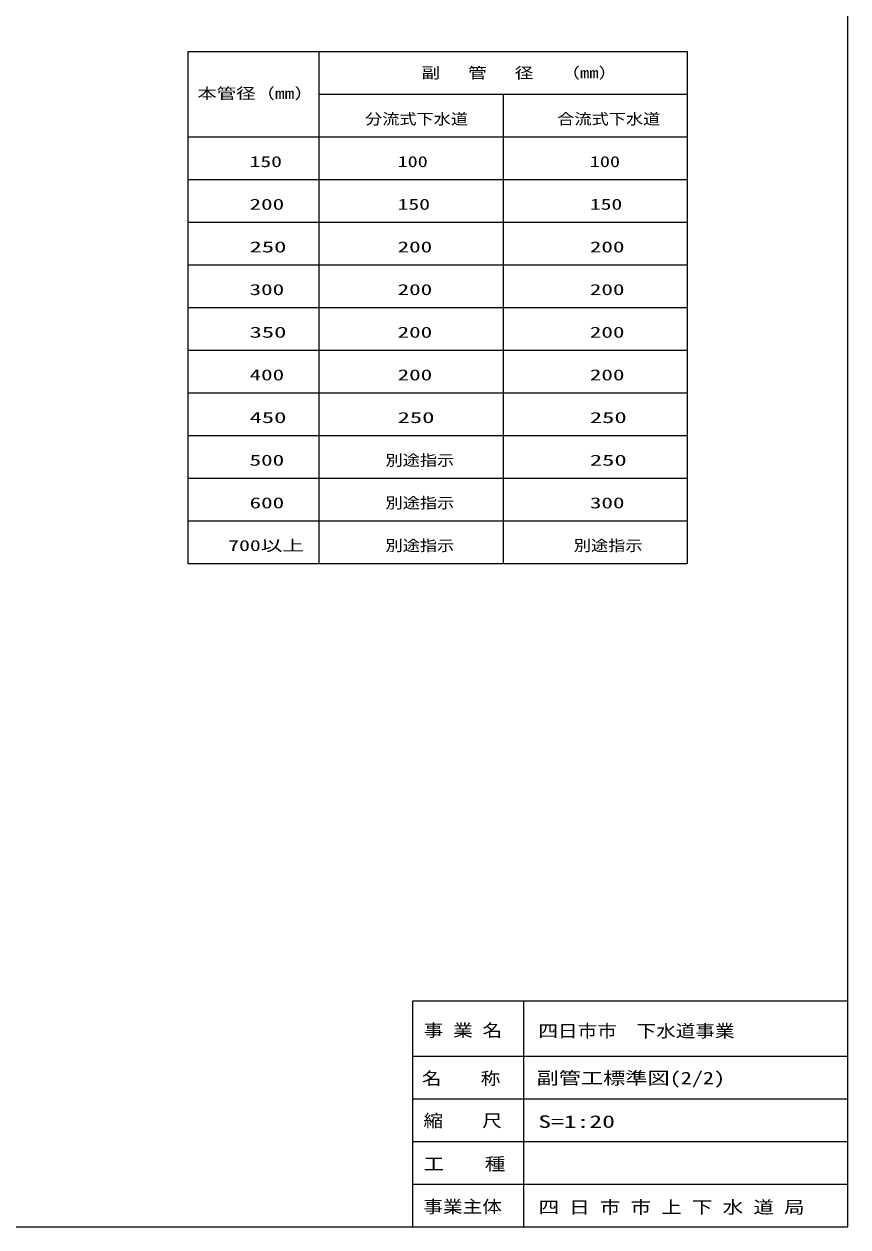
# Model space of a CAD drawing. Units: millimetres on the paper. Extents: x -390 to 406, y -282 to 282.
# Drawn here: x 212.4 to 405.5, y -282 to 0 of the extents above; entities that cross this region are included whole.
import ezdxf
from ezdxf.enums import TextEntityAlignment as Align

# ---------------------------------------------------------------- set-up
doc = ezdxf.new("R2010")
doc.units = ezdxf.units.MM
for name, color, linetype, lineweight in [('0-3__0-3__F-2_', 7, 'Continuous', 18), ('0-A__0-1__1-0_陣へようこそ', 7, 'Continuous', 18), ('0-C__0-7__0-7_選定表', 7, 'Continuous', 18)]:
    doc.layers.add(name, color=color, linetype=linetype, lineweight=lineweight)
doc.layers.add('0-4__0-4__0-6_寸法線2', color=7, linetype='Continuous')
doc.layers.add('0-B__0-6__0-6_寸法線2', color=7, linetype='Continuous')
doc.styles.add('ＭＳ ゴシック', font='')
doc.styles.get('ＭＳ ゴシック').set_extended_font_data('MS Gothic')

msp = doc.modelspace()

# ---------------------------------------------------------------- linework, layer by layer
at = {"layer": '0-3__0-3__F-2_'}
msp.add_lwpolyline([(405.5, 282), (-390.5, 282), (-390.5, -282), (405.5, -282)], close=True, dxfattribs=at)
at = {"layer": '0-A__0-1__1-0_陣へようこそ'}
for p, q in [((303.5, -282), (303.5, -229)), ((303.5, -229), (405.5, -229)), ((329.5, -229), (329.5, -252)), ((405.5, -282), (405.5, -229)), ((303.5, -242), (405.5, -242)), ((303.5, -252), (405.5, -252)), ((329.5, -252), (329.5, -282)), ((303.5, -262), (405.5, -262)), ((303.5, -272), (405.5, -272)), ((303.5, -282), (405.5, -282))]:
    msp.add_line(p, q, dxfattribs=at)
at = {"layer": '0-C__0-7__0-7_選定表'}
for p, q in [((250.813, -6.426), (250.813, -14.426)), ((281.504, -6.426), (281.504, -126.426)), ((367.813, -6.426), (367.813, -126.426)), ((250.813, -14.426), (250.813, -22.426)), ((281.504, -16.426), (367.813, -16.426)), ((324.659, -16.426), (324.659, -126.426)), ((250.813, -22.426), (250.813, -126.426)), ((250.813, -26.426), (367.813, -26.426)), ((250.813, -36.426), (367.813, -36.426)), ((250.813, -46.426), (367.813, -46.426)), ((250.813, -56.426), (367.813, -56.426)), ((250.813, -66.426), (367.813, -66.426)), ((250.813, -76.426), (367.813, -76.426)), ((250.813, -86.426), (367.813, -86.426)), ((250.813, -96.426), (367.813, -96.426)), ((250.813, -106.426), (367.813, -106.426)), ((250.813, -116.426), (367.813, -116.426)), ((250.813, -126.426), (367.813, -126.426))]:
    msp.add_line(p, q, dxfattribs=at)
msp.add_lwpolyline([(250.813, -6.426), (281.504, -6.426), (367.813, -6.426)], dxfattribs=at)

# ---------------------------------------------------------------- texts
at = {"layer": '0-4__0-4__0-6_寸法線2', "style": 'ＭＳ ゴシック'}
for s, width, p in [('分流式下水道', 1.15, (292.321, -24.306)), ('150', 1.45, (265.257, -34.306)), ('100', 1.35, (299.954, -34.306)), ('100', 1.35, (345.011, -34.306)), ('200', 1.55, (265.257, -44.306)), ('150', 1.45, (299.954, -44.306)), ('150', 1.45, (345.011, -44.306)), ('250', 1.65, (265.257, -54.306)), ('200', 1.55, (299.954, -54.306)), ('200', 1.55, (345.011, -54.306)), ('300', 1.55, (265.257, -64.306)), ('200', 1.55, (299.954, -64.306)), ('200', 1.55, (345.011, -64.306)), ('350', 1.65, (265.257, -74.306)), ('200', 1.55, (299.954, -74.306)), ('200', 1.55, (345.011, -74.306)), ('400', 1.55, (265.257, -84.306)), ('200', 1.55, (299.954, -84.306)), ('200', 1.55, (345.011, -84.306)), ('450', 1.65, (265.257, -94.306)), ('250', 1.65, (299.954, -94.306)), ('250', 1.65, (345.011, -94.306)), ('500', 1.55, (265.257, -104.306)), ('別途指示', 1.15, (297.129, -104.306)), ('250', 1.65, (345.016, -104.306)), ('600', 1.55, (265.257, -114.306)), ('別途指示', 1.15, (297.129, -114.306)), ('300', 1.55, (345.016, -114.306)), ('700以上', 1.45, (260.278, -124.306)), ('別途指示', 1.15, (297.129, -124.306)), ('別途指示', 1.15, (341.257, -124.306))]:
    msp.add_text(s, height=2.566, dxfattribs=dict(at, width=width)).set_placement(p, align=Align.BOTTOM_LEFT)
at = {"layer": '0-A__0-1__1-0_陣へようこそ', "style": 'ＭＳ ゴシック'}
for s, width, p in [('事 業 名', 1.15, (306.079, -238.252)), ('四日市市\u3000下水道事業', 1.15, (332.94, -238.391)), ('名    称', 1.15, (305.648, -249.516)), ('副管工標準図(2/2)', 1.3, (332.528, -249.442)), ('縮    尺', 1.15, (306.022, -259.443)), ('S=1:20', 1.5, (332.94, -259.648)), ('工    種', 1.2, (306.022, -269.572)), ('事業主体', 1.15, (306, -279.586)), ('四 日 市 市 上 下 水 道 局', 1.2, (332.979, -279.712))]:
    msp.add_text(s, height=2.933, dxfattribs=dict(at, width=width)).set_placement(p, align=Align.BOTTOM_LEFT)
at = {"layer": '0-B__0-6__0-6_寸法線2', "style": 'ＭＳ ゴシック'}
for s, width, p in [('副 \u3000管\u3000 径 \u3000（mm）', 1.25, (305.533, -13.494)), ('本管径（mm）', 1.3, (253.021, -18.318)), ('合流式下水道', 1.15, (337.378, -24.306))]:
    msp.add_text(s, height=2.566, dxfattribs=dict(at, width=width)).set_placement(p, align=Align.BOTTOM_LEFT)

doc.saveas('drawing.dxf')
